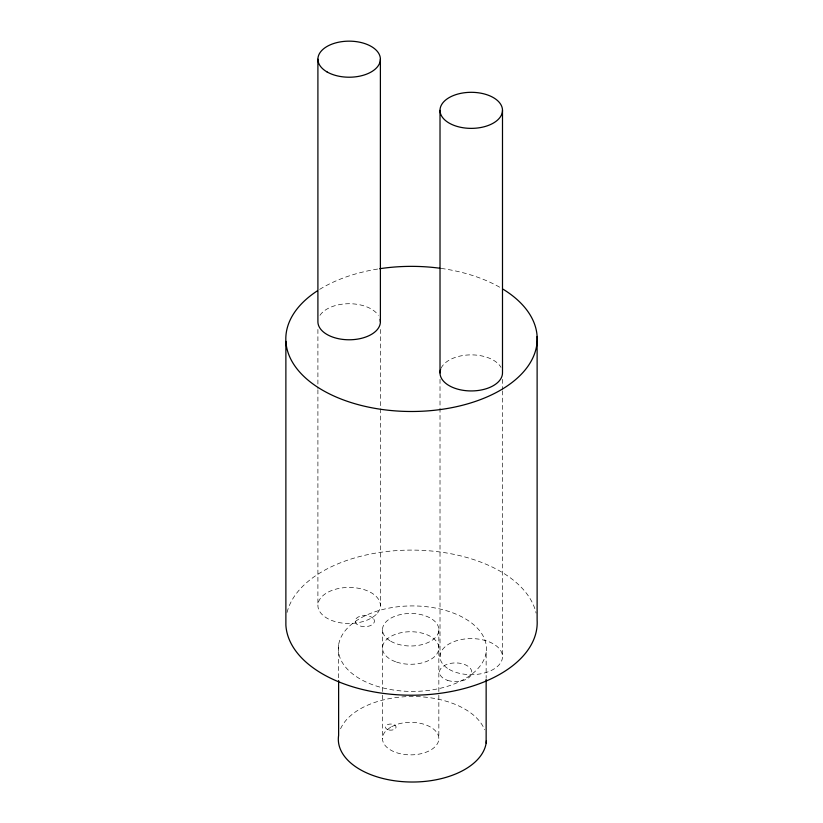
<?xml version="1.0" encoding="UTF-8"?>
<svg xmlns="http://www.w3.org/2000/svg" width="823" height="823" viewBox="0 0 823 823"><rect width="100%" height="100%" fill="white"/><g stroke="black" fill="none" stroke-linecap="round" stroke-linejoin="round"><path stroke-width="0.62" stroke-dasharray="4.12 3.09" d="M502.493 379.321L502.493 389.598M502.493 390.884L502.493 656.641M486.146 652.526A74.06 42.755 0 0 1 369.722 683.625A74.06 42.755 0 0 1 381.286 609.874A74.06 42.755 0 0 1 486.146 652.526L486.146 678.049M440.017 379.321L440.017 656.641M438.844 629.729L438.844 693.933M438.844 695.219L438.844 738.591M382.489 629.729L382.489 693.933M382.489 695.219L382.489 738.591M380.391 329.457L380.391 605.481M338.623 644.821L338.623 680.549M317.904 329.457L317.904 388.507M317.904 389.793L317.904 605.481M441.077 368.241A31.243 18.034 0 0 1 470.437 354.878A31.243 18.034 0 0 1 500.97 367.336M319.982 315.291A31.243 18.034 0 0 1 349.147 303.718A31.243 18.034 0 0 1 378.313 315.291M319.663 289.377A125.693 72.568 0 0 1 378.498 268.905M441.169 268.411A125.693 72.568 0 0 1 500.837 287.875M287.052 612.466A125.693 72.568 0 0 1 412.066 550.093A125.693 72.568 0 0 1 536.102 613.114M340.578 728.787A74.06 42.755 0 0 1 413.269 696.505A74.06 42.755 0 0 1 484.603 729.785M376.204 614.493C368.879 621.118 358.766 623.268 349.147 623.515A31.243 18.034 0 0 1 318.378 602.343A31.243 18.034 0 0 1 359.836 588.527A31.243 18.034 0 0 1 376.204 614.493M390.74 727.09L386.265 730.464A28.177 16.265 0 0 0 405.77 754.619A28.177 16.265 0 0 0 438.412 735.772A28.177 16.265 0 0 0 396.573 724.507L390.74 727.09M388.086 729.744L386.985 729.26A5.319 3.066 0 0 1 386.985 724.919A5.319 3.066 0 0 1 394.495 724.919L395.338 725.557A5.319 3.066 0 0 1 394.495 729.26A5.319 3.066 0 0 1 388.086 729.744M373.138 618.31L371.595 617.157A9.66 5.576 0 0 0 359.939 616.273A9.66 5.576 0 0 0 355.433 622.548L356.4 623.885A9.66 5.576 0 0 0 369.599 625.933A9.66 5.576 0 0 0 373.138 618.31M449.163 669.387A31.243 18.034 0 0 0 501.433 661.301A31.243 18.034 0 0 0 463.164 639.214A31.243 18.034 0 0 0 449.163 669.387M447.547 680.343A16.172 9.341 0 0 0 471.805 672.257A16.172 9.341 0 0 0 447.547 664.171A16.172 9.341 0 0 0 447.547 680.343M390.74 641.23A28.177 16.265 0 0 0 437.887 633.936A28.177 16.265 0 0 0 403.373 614.02A28.177 16.265 0 0 0 390.74 641.23M396.573 662.093A28.177 16.265 0 0 0 438.844 648.01A28.177 16.265 0 0 0 396.573 633.916A28.177 16.265 0 0 0 396.573 662.093"/><path stroke-width="1.23" d="M537.121 336.473L537.121 620.203A125.693 72.568 0 0 1 415.759 695.188A125.693 72.568 0 0 1 285.879 625.12L285.879 341.38M502.493 110.344A31.243 18.034 0 0 1 455.633 125.96A31.243 18.034 0 0 1 455.633 94.727A31.243 18.034 0 0 1 502.493 110.344L502.493 372.901A31.243 18.034 0 0 1 468.184 390.853A31.243 18.034 0 0 1 440.614 369.383M486.146 679.325L486.146 743.118M440.017 110.344L440.017 372.901M380.391 59.184L380.391 321.752M338.623 680.549L338.623 735.412A74.06 42.755 0 0 0 407.848 781.943A74.06 42.755 0 0 0 486.403 740.649M317.904 59.184L317.904 321.752A31.243 18.034 0 0 0 351.195 339.745A31.243 18.034 0 0 0 380.123 319.396M503.12 289.243A125.693 72.568 0 0 1 500.302 390.287A125.693 72.568 0 0 1 325.28 391.727A125.693 72.568 0 0 1 317.462 290.776M379.712 268.72A125.693 72.568 0 0 1 439.904 268.236M327.06 71.94A31.243 18.034 0 0 0 379.321 63.855A31.243 18.034 0 0 0 341.061 41.767A31.243 18.034 0 0 0 327.06 71.94"/></g></svg>
